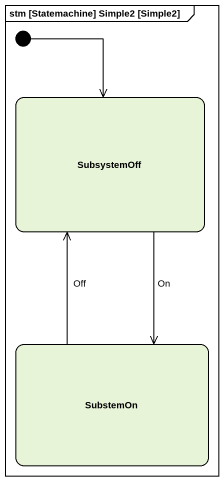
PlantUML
@startuml
mainframe stm [Statemachine] Simple2 [Simple2]
hide empty description
state SubsystemOff
state SubstemOn
[*] --> SubsystemOff
SubsystemOff --> SubstemOn : On
SubstemOn -up-> SubsystemOff : Off
@enduml
